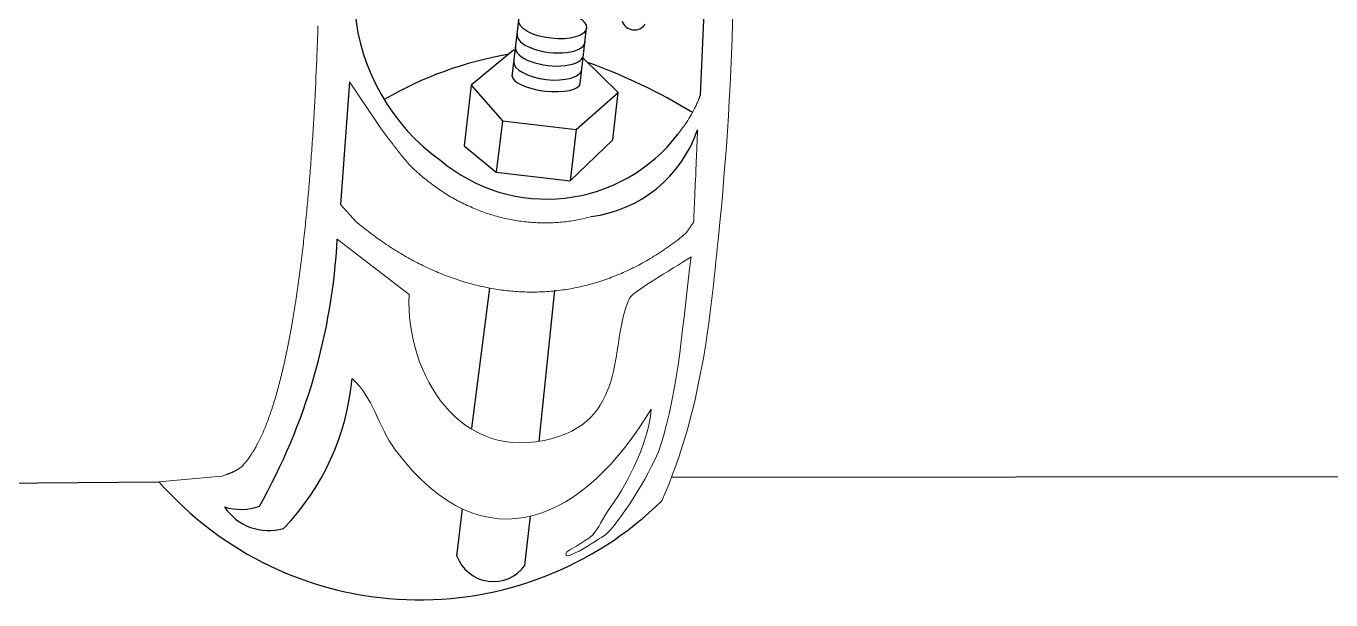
# Model space of a CAD drawing. Header units: millimetres. Extents: x 270980 to 377517, y 122245 to 152875.
# Drawn here: x 308825 to 312540, y 125953 to 127586 of the extents above; entities that cross this region are included whole.
import ezdxf

# ---------------------------------------------------------------- set-up
doc = ezdxf.new("R2010")
doc.units = ezdxf.units.MM
doc.layers.add('图层 1', color=7, linetype='Continuous', lineweight=0)

msp = doc.modelspace()

# ---------------------------------------------------------------- linework, layer by layer
for p, q in [((310757.7, 127685.6), (310744.6, 127389.7)), ((310208.9, 127442.4), (310227.4, 127603.1)), ((310402.8, 127422.8), (310420.9, 127580.1)), ((310213, 127517.4), (310092.2, 127417.9)), ((310217.5, 127516.9), (310213, 127517.4)), ((310510.7, 127396.9), (310411.1, 127494.7)), ((309745.7, 127427.5), (309720.3, 127077.7)), ((310092.2, 127417.9), (310072.3, 127244.7)), ((310092.2, 127417.9), (310181.5, 127316)), ((310391, 127291.9), (310510.7, 127396.9)), ((310495.2, 127261.8), (310510.7, 127396.9)), ((310181.5, 127316), (310163.1, 127170.2)), ((310181.5, 127316), (310391, 127291.9)), ((310391, 127291.9), (310374.2, 127145.9)), ((310374.2, 127145.9), (310495.2, 127261.8)), ((310072.3, 127244.7), (310163.1, 127170.2)), ((310163.1, 127170.2), (310374.2, 127145.9)), ((310093.6, 126441.8), (310145.5, 126840.1)), ((310285.6, 126403.9), (310330.4, 126834.7)), ((310662.7, 126301.8), (316255.7, 126306.7)), ((302664.1, 126229.6), (309203.1, 126288.6)), ((310051.6, 126077.3), (310067.1, 126211.8)), ((310245, 126050.6), (310261.1, 126190.9))]:
    msp.add_line(p, q)
for centre, radius, start, end in [((310348.4, 127684), 590.5, 185.2275, 234.4795), ((310556.9, 127611.5), 36.6, 198.2364, 327.4394), ((310385.7, 126437.9), 1084.2, 99.913, 119.9743), ((309863.3, 125921.3), 1658.7, 58.8092, 70.2667), ((310307.4, 127563.3), 469.8, 229.9932, 322.6262), ((310385.3, 127412.5), 372.1, 277.4892, 340.8857), ((307988.7, 127069.1), 1724.3, 330.4743, 357.0161), ((309047.8, 126647), 708.1, 316.0637, 354.7661), ((309944.7, 126939), 986.3, 221.2491, 314.4374), ((309436.1, 126367.7), 157.5, 252.784, 289.6725), ((309515.8, 126301.9), 152.1, 213.8154, 285.9928), ((310155.4, 126115.2), 110.5, 200.0452, 324.2165)]:
    msp.add_arc(centre, radius, start, end)
msp.add_ellipse((310324.1, 127591.2), major_axis=(96.8, -11.1), ratio=0.413366)
for centre, ratio, start_param in [((310319.5, 127551.2), 0.413366, 3.128772), ((310315.2, 127513.9), 0.413366, 3.128554), ((310310.6, 127473.9), 0.413366, 3.141593), ((310306, 127433.9), 0.337938, 3.146983)]:
    msp.add_ellipse(centre, major_axis=(96.8, -11.1), ratio=ratio, start_param=start_param, end_param=6.283185)
at = {"layer": '图层 1'}
for p, q in [((309830.5, 127302), (309745.7, 127427.5)), ((310735, 127365.4), (310736.3, 127368.1)), ((310736.3, 127368.1), (310737.5, 127370.8)), ((310737.5, 127370.8), (310738.6, 127373.6)), ((310738.6, 127373.6), (310739.7, 127376.3)), ((310739.7, 127376.3), (310740.8, 127379)), ((310740.8, 127379), (310741.8, 127381.7)), ((310741.8, 127381.7), (310742.7, 127384.3)), ((310742.7, 127384.3), (310743.7, 127387)), ((310743.7, 127387), (310744.6, 127389.7)), ((310715.7, 127329), (310719.1, 127334.6)), ((310719.1, 127334.6), (310722.3, 127340.3)), ((310722.3, 127340.3), (310725.4, 127345.9)), ((310725.4, 127345.9), (310728.3, 127351.5)), ((310728.3, 127351.5), (310729.7, 127354.3)), ((310729.7, 127354.3), (310731.1, 127357.1)), ((310731.1, 127357.1), (310732.5, 127359.8)), ((310732.5, 127359.8), (310733.8, 127362.6)), ((310733.8, 127362.6), (310735, 127365.4)), ((309836.1, 127294), (309830.5, 127302)), ((309841.8, 127286.1), (309836.1, 127294)), ((310689.2, 127289.3), (310693.3, 127295)), ((310693.3, 127295), (310697.3, 127300.6)), ((310697.3, 127300.6), (310701.2, 127306.3)), ((310701.2, 127306.3), (310705, 127312)), ((310705, 127312), (310708.7, 127317.6)), ((310708.7, 127317.6), (310712.3, 127323.3)), ((310712.3, 127323.3), (310715.7, 127329)), ((309847.4, 127278.3), (309841.8, 127286.1)), ((309850.2, 127274.5), (309847.4, 127278.3)), ((309853, 127270.7), (309850.2, 127274.5)), ((309855.8, 127266.9), (309853, 127270.7)), ((309858.6, 127263.2), (309855.8, 127266.9)), ((309861.4, 127259.5), (309858.6, 127263.2)), ((309864.1, 127255.9), (309861.4, 127259.5)), ((309866.8, 127252.3), (309864.1, 127255.9)), ((310676.4, 127272.6), (310680.8, 127278.1)), ((310680.8, 127278.1), (310685, 127283.7)), ((310685, 127283.7), (310689.2, 127289.3)), ((310735.2, 127253.5), (310735.4, 127256.6)), ((310735.4, 127256.6), (310735.5, 127259.6)), ((310735.5, 127259.6), (310735.6, 127262.4)), ((310735.6, 127262.4), (310735.7, 127265.2)), ((310735.7, 127265.2), (310735.8, 127267.8)), ((310735.8, 127267.8), (310735.9, 127270.3)), ((310735.9, 127270.3), (310736, 127272.7)), ((310736, 127272.7), (310736.1, 127275)), ((310736.1, 127275), (310736.2, 127277.1)), ((310736.2, 127277.1), (310736.3, 127279.1)), ((310736.3, 127279.1), (310736.4, 127280.9)), ((310736.4, 127281.8), (310736.5, 127282.6)), ((310736.4, 127280.9), (310736.4, 127281.8)), ((310736.5, 127284.2), (310736.6, 127284.9)), ((310736.5, 127283.4), (310736.5, 127284.2)), ((310736.5, 127282.6), (310736.5, 127283.4)), ((310736.6, 127286.2), (310736.7, 127286.8)), ((310736.6, 127285.6), (310736.6, 127286.2)), ((310736.6, 127284.9), (310736.6, 127285.6)), ((310736.7, 127288.8), (310736.8, 127289.2)), ((310736.7, 127288.3), (310736.7, 127288.8)), ((310736.7, 127287.9), (310736.7, 127288.3)), ((310736.7, 127287.4), (310736.7, 127287.9)), ((310736.7, 127286.8), (310736.7, 127287.4)), ((310736.8, 127290.6), (310736.8, 127290.7)), ((310736.8, 127290.7), (310736.8, 127290.7)), ((310736.8, 127290.4), (310736.8, 127290.6)), ((310736.8, 127290.6), (310736.8, 127290.6)), ((310736.8, 127290.3), (310736.8, 127290.4)), ((310736.8, 127290.1), (310736.8, 127290.3)), ((310736.8, 127289.8), (310736.8, 127290.1)), ((310736.8, 127289.5), (310736.8, 127289.8)), ((310736.8, 127289.2), (310736.8, 127289.5)), ((309869.5, 127248.8), (309866.8, 127252.3)), ((309872.2, 127245.3), (309869.5, 127248.8)), ((309874.8, 127241.9), (309872.2, 127245.3)), ((309877.4, 127238.5), (309874.8, 127241.9)), ((309880, 127235.3), (309877.4, 127238.5)), ((309882.5, 127232), (309880, 127235.3)), ((309885, 127228.9), (309882.5, 127232)), ((309887.4, 127225.8), (309885, 127228.9)), ((309889.8, 127222.9), (309887.4, 127225.8)), ((309892.1, 127219.9), (309889.8, 127222.9)), ((309894.4, 127217.1), (309892.1, 127219.9)), ((310733.5, 127214), (310733.7, 127217.9)), ((310733.7, 127217.9), (310733.9, 127221.8)), ((310733.9, 127221.8), (310734, 127225.6)), ((310734, 127225.6), (310734.2, 127229.4)), ((310734.2, 127229.4), (310734.3, 127233.1)), ((310734.3, 127233.1), (310734.5, 127236.7)), ((310734.5, 127236.7), (310734.7, 127240.2)), ((310734.7, 127240.2), (310734.8, 127243.7)), ((310734.8, 127243.7), (310734.9, 127247)), ((310734.9, 127247), (310735.1, 127250.3)), ((310735.1, 127250.3), (310735.2, 127253.5)), ((309896.7, 127214.4), (309894.4, 127217.1)), ((309898.8, 127211.7), (309896.7, 127214.4)), ((309901, 127209.2), (309898.8, 127211.7)), ((309903, 127206.7), (309901, 127209.2)), ((309905, 127204.4), (309903, 127206.7)), ((309906.9, 127202.1), (309905, 127204.4)), ((309908.8, 127199.9), (309906.9, 127202.1)), ((309910.5, 127197.9), (309908.8, 127199.9)), ((309912.2, 127196), (309910.5, 127197.9)), ((309913.9, 127194.1), (309912.2, 127196)), ((309915.4, 127192.4), (309913.9, 127194.1)), ((309916.1, 127191.6), (309915.4, 127192.4)), ((309916.9, 127190.8), (309916.1, 127191.6)), ((309917.5, 127190.1), (309916.9, 127190.8)), ((309918.2, 127189.4), (309917.5, 127190.1)), ((309918.9, 127188.7), (309918.2, 127189.4)), ((309919.5, 127188), (309918.9, 127188.7)), ((309920.1, 127187.4), (309919.5, 127188)), ((309920.7, 127186.8), (309920.1, 127187.4)), ((309921.2, 127186.2), (309920.7, 127186.8)), ((309921.8, 127185.7), (309921.2, 127186.2)), ((309922, 127185.5), (309921.8, 127185.7)), ((309922.1, 127185.3), (309922, 127185.5)), ((309922.2, 127185.3), (309922.1, 127185.3)), ((309922.3, 127185.2), (309922.2, 127185.3)), ((309922.2, 127185.3), (309922.2, 127185.3)), ((309922.4, 127185.1), (309922.3, 127185.2)), ((309922.7, 127184.8), (309922.4, 127185.1)), ((309926.8, 127180.9), (309922.7, 127184.8)), ((309931, 127176.9), (309926.8, 127180.9)), ((310731.7, 127172.2), (310732.1, 127180.7)), ((310732.1, 127180.7), (310732.5, 127189.3)), ((310732.5, 127189.3), (310732.8, 127197.6)), ((310732.8, 127197.6), (310733, 127201.8)), ((310733, 127201.8), (310733.2, 127205.9)), ((310733.2, 127205.9), (310733.4, 127209.9)), ((310733.4, 127209.9), (310733.5, 127214)), ((309935.3, 127173), (309931, 127176.9)), ((309939.5, 127169.2), (309935.3, 127173)), ((309943.8, 127165.4), (309939.5, 127169.2)), ((309948.1, 127161.7), (309943.8, 127165.4)), ((309952.4, 127158), (309948.1, 127161.7)), ((309956.7, 127154.4), (309952.4, 127158)), ((309961.1, 127150.8), (309956.7, 127154.4)), ((309965.5, 127147.3), (309961.1, 127150.8)), ((309969.9, 127143.8), (309965.5, 127147.3)), ((309974.3, 127140.4), (309969.9, 127143.8)), ((310730.3, 127137.6), (310730.6, 127146.2)), ((310730.6, 127146.2), (310731.4, 127163.5)), ((310731.4, 127163.5), (310731.7, 127172.2)), ((309978.7, 127137), (309974.3, 127140.4)), ((309983.2, 127133.7), (309978.7, 127137)), ((309987.7, 127130.4), (309983.2, 127133.7)), ((309992.2, 127127.2), (309987.7, 127130.4)), ((309996.7, 127124), (309992.2, 127127.2)), ((310001.3, 127120.9), (309996.7, 127124)), ((310005.8, 127117.8), (310001.3, 127120.9)), ((310010.4, 127114.8), (310005.8, 127117.8)), ((310015, 127111.8), (310010.4, 127114.8)), ((310019.6, 127108.9), (310015, 127111.8)), ((310024.2, 127106), (310019.6, 127108.9)), ((310728.8, 127104.4), (310729, 127108.4)), ((310729, 127108.4), (310729.2, 127112.5)), ((310729.2, 127112.5), (310729.4, 127116.6)), ((310729.4, 127116.6), (310729.5, 127120.7)), ((310729.5, 127120.7), (310729.9, 127129.1)), ((310729.9, 127129.1), (310730.3, 127137.6)), ((309720.3, 127077.7), (309764.9, 127028.8)), ((310028.9, 127103.2), (310024.2, 127106)), ((310033.6, 127100.4), (310028.9, 127103.2)), ((310038.2, 127097.7), (310033.6, 127100.4)), ((310042.9, 127095), (310038.2, 127097.7)), ((310047.7, 127092.4), (310042.9, 127095)), ((310052.4, 127089.9), (310047.7, 127092.4)), ((310057.1, 127087.3), (310052.4, 127089.9)), ((310061.9, 127084.9), (310057.1, 127087.3)), ((310066.7, 127082.5), (310061.9, 127084.9)), ((310071.5, 127080.1), (310066.7, 127082.5)), ((310076.3, 127077.8), (310071.5, 127080.1)), ((310081.1, 127075.5), (310076.3, 127077.8)), ((310085.9, 127073.3), (310081.1, 127075.5)), ((310090.7, 127071.1), (310085.9, 127073.3)), ((310095.6, 127069), (310090.7, 127071.1)), ((310727.3, 127068.1), (310727.4, 127071.4)), ((310727.4, 127071.4), (310727.6, 127074.7)), ((310727.6, 127074.7), (310727.7, 127078.2)), ((310727.7, 127078.2), (310727.9, 127081.7)), ((310727.9, 127081.7), (310728, 127085.3)), ((310728, 127085.3), (310728.2, 127089)), ((310728.2, 127089), (310728.3, 127092.8)), ((310728.3, 127092.8), (310728.5, 127096.6)), ((310728.5, 127096.6), (310728.7, 127100.5)), ((310728.7, 127100.5), (310728.8, 127104.4)), ((310100.4, 127066.9), (310095.6, 127069)), ((310105.3, 127064.9), (310100.4, 127066.9)), ((310110.2, 127063), (310105.3, 127064.9)), ((310115.1, 127061.1), (310110.2, 127063)), ((310120, 127059.2), (310115.1, 127061.1)), ((310124.9, 127057.4), (310120, 127059.2)), ((310129.8, 127055.6), (310124.9, 127057.4)), ((310134.8, 127053.9), (310129.8, 127055.6)), ((310139.7, 127052.3), (310134.8, 127053.9)), ((310144.6, 127050.6), (310139.7, 127052.3)), ((310149.6, 127049.1), (310144.6, 127050.6)), ((310154.6, 127047.6), (310149.6, 127049.1)), ((310159.5, 127046.1), (310154.6, 127047.6)), ((310164.5, 127044.7), (310159.5, 127046.1)), ((310169.5, 127043.4), (310164.5, 127044.7)), ((310174.5, 127042.1), (310169.5, 127043.4)), ((310179.5, 127040.8), (310174.5, 127042.1)), ((310184.5, 127039.6), (310179.5, 127040.8)), ((310189.5, 127038.4), (310184.5, 127039.6)), ((310194.5, 127037.3), (310189.5, 127038.4)), ((310199.5, 127036.3), (310194.5, 127037.3)), ((310204.6, 127035.3), (310199.5, 127036.3)), ((310209.6, 127034.3), (310204.6, 127035.3)), ((310214.6, 127033.4), (310209.6, 127034.3)), ((310219.6, 127032.6), (310214.6, 127033.4)), ((310224.7, 127031.8), (310219.6, 127032.6)), ((310385, 127032.7), (310380.1, 127031.9)), ((310389.9, 127033.6), (310385, 127032.7)), ((310394.8, 127034.5), (310389.9, 127033.6)), ((310399.8, 127035.5), (310394.8, 127034.5)), ((310404.6, 127036.5), (310399.8, 127035.5)), ((310409.5, 127037.5), (310404.6, 127036.5)), ((310414.4, 127038.6), (310409.5, 127037.5)), ((310419.3, 127039.8), (310414.4, 127038.6)), ((310424.1, 127041), (310419.3, 127039.8)), ((310428.9, 127042.3), (310424.1, 127041)), ((310433.8, 127043.6), (310428.9, 127042.3)), ((310725.7, 127032.3), (310725.8, 127032.9)), ((310725.7, 127031.7), (310725.7, 127032.3)), ((310725.8, 127034.3), (310725.9, 127035.1)), ((310725.8, 127033.6), (310725.8, 127034.3)), ((310725.8, 127032.9), (310725.8, 127033.6)), ((310725.9, 127036.7), (310726, 127037.6)), ((310725.9, 127035.9), (310725.9, 127036.7)), ((310725.9, 127035.1), (310725.9, 127035.9)), ((310726, 127037.6), (310726.1, 127039.4)), ((310726.1, 127041.4), (310726.2, 127043.5)), ((310726.1, 127039.4), (310726.1, 127041.4)), ((310726.2, 127043.5), (310726.3, 127045.7)), ((310726.3, 127045.7), (310726.4, 127048.1)), ((310726.4, 127048.1), (310726.5, 127050.6)), ((310726.5, 127050.6), (310726.6, 127053.3)), ((310726.6, 127053.3), (310726.8, 127056)), ((310726.8, 127056), (310726.9, 127058.9)), ((310726.9, 127058.9), (310727, 127061.8)), ((310727, 127061.8), (310727.1, 127064.9)), ((310727.1, 127064.9), (310727.3, 127068.1)), ((309764.9, 127028.8), (309769.8, 127024.7)), ((309769.8, 127024.7), (309774.8, 127020.7)), ((309774.8, 127020.7), (309779.7, 127016.7)), ((309779.7, 127016.7), (309784.6, 127012.7)), ((309784.6, 127012.7), (309789.6, 127008.8)), ((309789.6, 127008.8), (309794.6, 127004.9)), ((309794.6, 127004.9), (309799.6, 127001.1)), ((309799.6, 127001.1), (309804.6, 126997.3)), ((309804.6, 126997.3), (309809.6, 126993.5)), ((310229.7, 127031), (310224.7, 127031.8)), ((310234.7, 127030.3), (310229.7, 127031)), ((310239.8, 127029.7), (310234.7, 127030.3)), ((310244.8, 127029.1), (310239.8, 127029.7)), ((310249.9, 127028.5), (310244.8, 127029.1)), ((310254.9, 127028), (310249.9, 127028.5)), ((310260, 127027.6), (310254.9, 127028)), ((310265, 127027.2), (310260, 127027.6)), ((310270, 127026.8), (310265, 127027.2)), ((310275.1, 127026.5), (310270, 127026.8)), ((310280.1, 127026.3), (310275.1, 127026.5)), ((310285.2, 127026.1), (310280.1, 127026.3)), ((310290.2, 127025.9), (310285.2, 127026.1)), ((310295.2, 127025.8), (310290.2, 127025.9)), ((310300.3, 127025.8), (310295.2, 127025.8)), ((310305.3, 127025.8), (310300.3, 127025.8)), ((310310.3, 127025.8), (310305.3, 127025.8)), ((310315.3, 127025.9), (310310.3, 127025.8)), ((310320.3, 127026.1), (310315.3, 127025.9)), ((310325.4, 127026.3), (310320.3, 127026.1)), ((310330.4, 127026.6), (310325.4, 127026.3)), ((310335.4, 127026.9), (310330.4, 127026.6)), ((310340.4, 127027.2), (310335.4, 127026.9)), ((310345.4, 127027.6), (310340.4, 127027.2)), ((310350.3, 127028.1), (310345.4, 127027.6)), ((310355.3, 127028.6), (310350.3, 127028.1)), ((310360.3, 127029.2), (310355.3, 127028.6)), ((310365.2, 127029.8), (310360.3, 127029.2)), ((310370.2, 127030.4), (310365.2, 127029.8)), ((310375.1, 127031.1), (310370.2, 127030.4)), ((310380.1, 127031.9), (310375.1, 127031.1)), ((310702, 126994.7), (310702.6, 126995.2)), ((310702.6, 126995.2), (310703, 126995.5)), ((310703, 126995.5), (310703.1, 126995.6)), ((310703.1, 126995.6), (310703.2, 126995.7)), ((310703.2, 126995.7), (310703.3, 126995.8)), ((310703.2, 126995.7), (310703.2, 126995.7)), ((310703.2, 126995.7), (310703.2, 126995.7)), ((310703.2, 126995.7), (310703.2, 126995.7)), ((310703.2, 126995.7), (310703.2, 126995.7)), ((310703.3, 126995.8), (310703.4, 126996)), ((310703.4, 126996), (310703.6, 126996.3)), ((310703.6, 126996.3), (310703.9, 126996.7)), ((310703.9, 126996.7), (310704.2, 126997.1)), ((310704.2, 126997.1), (310704.5, 126997.6)), ((310704.5, 126997.6), (310704.9, 126998.2)), ((310704.9, 126998.2), (310705.3, 126998.8)), ((310705.3, 126998.8), (310705.8, 126999.5)), ((310705.8, 126999.5), (310706.3, 127000.2)), ((310706.3, 127000.2), (310706.9, 127001)), ((310706.9, 127001), (310707.5, 127001.8)), ((310707.5, 127001.8), (310708.1, 127002.7)), ((310708.1, 127002.7), (310708.7, 127003.6)), ((310708.7, 127003.6), (310710, 127005.6)), ((310710, 127005.6), (310711.4, 127007.6)), ((310711.4, 127007.6), (310712.9, 127009.7)), ((310712.9, 127009.7), (310714.4, 127011.8)), ((310714.4, 127011.8), (310715.8, 127013.9)), ((310715.8, 127013.9), (310717.3, 127016)), ((310717.3, 127016), (310718.7, 127018)), ((310718.7, 127018), (310720, 127019.9)), ((310720, 127019.9), (310720.7, 127020.8)), ((310720.7, 127020.8), (310721.3, 127021.7)), ((310721.3, 127021.7), (310721.9, 127022.6)), ((310721.9, 127022.6), (310722.4, 127023.3)), ((310722.4, 127023.3), (310722.9, 127024.1)), ((310722.9, 127024.1), (310723.4, 127024.8)), ((310723.4, 127024.8), (310723.8, 127025.4)), ((310723.8, 127025.4), (310724.2, 127026)), ((310724.2, 127026), (310724.6, 127026.5)), ((310724.6, 127026.5), (310724.9, 127026.9)), ((310724.9, 127026.9), (310725.1, 127027.3)), ((310725.1, 127027.3), (310725.3, 127027.5)), ((310725.3, 127027.5), (310725.5, 127027.7)), ((310725.5, 127027.7), (310725.5, 127027.9)), ((310725.5, 127027.9), (310725.6, 127027.9)), ((310725.6, 127029.7), (310725.7, 127030.2)), ((310725.6, 127029.4), (310725.6, 127029.7)), ((310725.6, 127029), (310725.6, 127029.4)), ((310725.6, 127028.7), (310725.6, 127029)), ((310725.6, 127028.5), (310725.6, 127028.7)), ((310725.6, 127028.3), (310725.6, 127028.5)), ((310725.6, 127028.1), (310725.6, 127028.3)), ((310725.6, 127028), (310725.6, 127028.1)), ((310725.6, 127027.9), (310725.6, 127028)), ((310725.7, 127031.2), (310725.7, 127031.7)), ((310725.7, 127030.6), (310725.7, 127031.2)), ((310725.7, 127030.2), (310725.7, 127030.6)), ((309809.6, 126993.5), (309814.6, 126989.8)), ((309814.6, 126989.8), (309819.7, 126986.1)), ((309819.7, 126986.1), (309824.7, 126982.4)), ((309824.7, 126982.4), (309829.8, 126978.8)), ((309829.8, 126978.8), (309834.9, 126975.2)), ((309834.9, 126975.2), (309839.9, 126971.7)), ((309839.9, 126971.7), (309845.1, 126968.2)), ((309845.1, 126968.2), (309850.2, 126964.7)), ((309850.2, 126964.7), (309855.3, 126961.3)), ((309855.3, 126961.3), (309860.4, 126958)), ((309860.4, 126958), (309865.6, 126954.6)), ((310650.2, 126955.4), (310655.6, 126959.2)), ((310655.6, 126959.2), (310660.9, 126963)), ((310660.9, 126963), (310666.2, 126966.9)), ((310666.2, 126966.9), (310671.6, 126970.9)), ((310671.6, 126970.9), (310676.9, 126974.9)), ((310676.9, 126974.9), (310682.2, 126978.9)), ((310682.2, 126978.9), (310687.5, 126983.1)), ((310687.5, 126983.1), (310692.8, 126987.2)), ((310692.8, 126987.2), (310698, 126991.5)), ((310698, 126991.5), (310700.7, 126993.6)), ((310700.7, 126993.6), (310702, 126994.7)), ((309865.6, 126954.6), (309870.7, 126951.3)), ((309870.7, 126951.3), (309875.9, 126948.1)), ((309875.9, 126948.1), (309881.1, 126944.9)), ((309881.1, 126944.9), (309886.3, 126941.7)), ((309886.3, 126941.7), (309891.5, 126938.6)), ((309891.5, 126938.6), (309896.7, 126935.5)), ((309896.7, 126935.5), (309901.9, 126932.4)), ((309901.9, 126932.4), (309907.2, 126929.4)), ((309907.2, 126929.4), (309912.4, 126926.5)), ((309912.4, 126926.5), (309917.7, 126923.5)), ((309917.7, 126923.5), (309922.9, 126920.7)), ((309922.9, 126920.7), (309928.2, 126917.8)), ((310590.9, 126917.8), (310596.3, 126920.9)), ((310596.3, 126920.9), (310601.7, 126924.1)), ((310601.7, 126924.1), (310607.2, 126927.4)), ((310607.2, 126927.4), (310612.6, 126930.7)), ((310612.6, 126930.7), (310618, 126934)), ((310618, 126934), (310623.4, 126937.5)), ((310623.4, 126937.5), (310628.8, 126940.9)), ((310628.8, 126940.9), (310634.1, 126944.5)), ((310634.1, 126944.5), (310639.5, 126948.1)), ((310639.5, 126948.1), (310644.9, 126951.7)), ((310644.9, 126951.7), (310650.2, 126955.4)), ((309928.2, 126917.8), (309933.5, 126915)), ((309933.5, 126915), (309938.8, 126912.3)), ((309938.8, 126912.3), (309944.1, 126909.6)), ((309944.1, 126909.6), (309949.4, 126906.9)), ((309949.4, 126906.9), (309954.7, 126904.3)), ((309954.7, 126904.3), (309960, 126901.7)), ((309960, 126901.7), (309965.4, 126899.1)), ((309965.4, 126899.1), (309970.7, 126896.7)), ((309970.7, 126896.7), (309976.1, 126894.2)), ((309976.1, 126894.2), (309981.4, 126891.8)), ((309981.4, 126891.8), (309986.8, 126889.4)), ((309986.8, 126889.4), (309992.2, 126887.1)), ((309992.2, 126887.1), (309997.6, 126884.8)), ((309997.6, 126884.8), (310003, 126882.6)), ((310519.7, 126882.1), (310525.2, 126884.5)), ((310525.2, 126884.5), (310530.7, 126887)), ((310530.7, 126887), (310536.2, 126889.5)), ((310536.2, 126889.5), (310541.7, 126892.1)), ((310541.7, 126892.1), (310547.2, 126894.7)), ((310547.2, 126894.7), (310552.7, 126897.4)), ((310552.7, 126897.4), (310558.1, 126900.1)), ((310558.1, 126900.1), (310563.6, 126902.9)), ((310563.6, 126902.9), (310569.1, 126905.8)), ((310569.1, 126905.8), (310574.5, 126908.7)), ((310574.5, 126908.7), (310580, 126911.7)), ((310580, 126911.7), (310585.4, 126914.7)), ((310585.4, 126914.7), (310590.9, 126917.8)), ((310003, 126882.6), (310008.4, 126880.4)), ((310008.4, 126880.4), (310013.8, 126878.2)), ((310013.8, 126878.2), (310019.2, 126876.1)), ((310019.2, 126876.1), (310024.6, 126874.1)), ((310024.6, 126874.1), (310030.1, 126872)), ((310030.1, 126872), (310035.5, 126870.1)), ((310035.5, 126870.1), (310040.9, 126868.1)), ((310040.9, 126868.1), (310046.4, 126866.3)), ((310046.4, 126866.3), (310051.9, 126864.4)), ((310051.9, 126864.4), (310057.3, 126862.6)), ((310057.3, 126862.6), (310062.8, 126860.9)), ((310062.8, 126860.9), (310068.3, 126859.2)), ((310068.3, 126859.2), (310073.7, 126857.5)), ((310073.7, 126857.5), (310079.2, 126855.9)), ((310079.2, 126855.9), (310084.7, 126854.3)), ((310084.7, 126854.3), (310090.2, 126852.8)), ((310090.2, 126852.8), (310095.7, 126851.3)), ((310095.7, 126851.3), (310101.3, 126849.9)), ((310101.3, 126849.9), (310106.8, 126848.5)), ((310106.8, 126848.5), (310112.3, 126847.2)), ((310112.3, 126847.2), (310117.8, 126845.9)), ((310408.5, 126845.3), (310414.1, 126846.7)), ((310414.1, 126846.7), (310419.7, 126848)), ((310419.7, 126848), (310425.3, 126849.5)), ((310425.3, 126849.5), (310430.9, 126851)), ((310430.9, 126851), (310436.4, 126852.5)), ((310436.4, 126852.5), (310442, 126854.1)), ((310442, 126854.1), (310447.6, 126855.8)), ((310447.6, 126855.8), (310453.2, 126857.5)), ((310453.2, 126857.5), (310458.7, 126859.2)), ((310458.7, 126859.2), (310464.3, 126861)), ((310464.3, 126861), (310469.8, 126862.9)), ((310469.8, 126862.9), (310475.4, 126864.8)), ((310475.4, 126864.8), (310480.9, 126866.8)), ((310480.9, 126866.8), (310486.5, 126868.8)), ((310486.5, 126868.8), (310492, 126870.9)), ((310492, 126870.9), (310497.6, 126873)), ((310497.6, 126873), (310503.1, 126875.2)), ((310503.1, 126875.2), (310508.6, 126877.5)), ((310508.6, 126877.5), (310514.2, 126879.8)), ((310514.2, 126879.8), (310519.7, 126882.1)), ((310117.8, 126845.9), (310123.4, 126844.6)), ((310123.4, 126844.6), (310128.9, 126843.4)), ((310128.9, 126843.4), (310134.4, 126842.3)), ((310134.4, 126842.3), (310140, 126841.2)), ((310140, 126841.2), (310145.5, 126840.1)), ((310145.5, 126840.1), (310151.1, 126839.1)), ((310151.1, 126839.1), (310156.6, 126838.1)), ((310156.6, 126838.1), (310162.2, 126837.2)), ((310162.2, 126837.2), (310167.8, 126836.3)), ((310167.8, 126836.3), (310173.3, 126835.5)), ((310173.3, 126835.5), (310178.9, 126834.7)), ((310178.9, 126834.7), (310184.5, 126834)), ((310184.5, 126834), (310190, 126833.3)), ((310190, 126833.3), (310195.6, 126832.7)), ((310195.6, 126832.7), (310201.2, 126832.1)), ((310201.2, 126832.1), (310206.8, 126831.6)), ((310206.8, 126831.6), (310212.4, 126831.1)), ((310212.4, 126831.1), (310218, 126830.6)), ((310218, 126830.6), (310223.6, 126830.2)), ((310223.6, 126830.2), (310229.2, 126829.9)), ((310229.2, 126829.9), (310234.8, 126829.6)), ((310234.8, 126829.6), (310240.4, 126829.4)), ((310240.4, 126829.4), (310246, 126829.2)), ((310246, 126829.2), (310251.6, 126829)), ((310251.6, 126829), (310257.2, 126828.9)), ((310257.2, 126828.9), (310262.8, 126828.9)), ((310262.8, 126828.9), (310268.4, 126828.9)), ((310268.4, 126828.9), (310274, 126828.9)), ((310274, 126828.9), (310279.6, 126829)), ((310279.6, 126829), (310285.2, 126829.2)), ((310285.2, 126829.2), (310290.8, 126829.4)), ((310290.8, 126829.4), (310296.4, 126829.6)), ((310296.4, 126829.6), (310302, 126829.9)), ((310302, 126829.9), (310307.7, 126830.3)), ((310307.7, 126830.3), (310313.3, 126830.7)), ((310313.3, 126830.7), (310318.9, 126831.1)), ((310318.9, 126831.1), (310324.5, 126831.6)), ((310324.5, 126831.6), (310330.1, 126832.2)), ((310330.1, 126832.2), (310335.7, 126832.8)), ((310335.7, 126832.8), (310341.3, 126833.4)), ((310341.3, 126833.4), (310346.9, 126834.1)), ((310346.9, 126834.1), (310352.5, 126834.9)), ((310352.5, 126834.9), (310358.1, 126835.7)), ((310358.1, 126835.7), (310363.7, 126836.6)), ((310363.7, 126836.6), (310369.3, 126837.5)), ((310369.3, 126837.5), (310375, 126838.4)), ((310375, 126838.4), (310380.6, 126839.5)), ((310380.6, 126839.5), (310386.2, 126840.5)), ((310386.2, 126840.5), (310391.7, 126841.7)), ((310391.7, 126841.7), (310397.3, 126842.8)), ((310397.3, 126842.8), (310402.9, 126844.1)), ((310402.9, 126844.1), (310408.5, 126845.3))]:
    msp.add_line(p, q, dxfattribs=at)
msp.add_lwpolyline([(309203.1, 126288.6), (309381.3, 126304.6), (309383.4, 126305.3), (309385.5, 126305.9), (309387.6, 126306.6), (309389.7, 126307.3), (309391.7, 126308.1), (309393.7, 126308.8), (309395.7, 126309.5), (309396.6, 126309.8), (309397.6, 126310.2), (309398.6, 126310.5), (309399.5, 126310.9), (309400.4, 126311.3), (309401.4, 126311.6), (309402.3, 126312), (309403.2, 126312.4), (309404.1, 126312.7), (309405, 126313.1), (309405.9, 126313.4), (309406.8, 126313.8), (309407.7, 126314.2), (309408.6, 126314.6), (309409.4, 126314.9), (309410.3, 126315.3), (309411.2, 126315.7), (309412, 126316), (309412.8, 126316.4), (309413.6, 126316.8), (309414.5, 126317.2), (309415.3, 126317.5), (309416.1, 126317.9), (309416.8, 126318.3), (309417.6, 126318.7), (309418.4, 126319.1), (309419.2, 126319.4), (309419.9, 126319.8), (309420.7, 126320.2), (309421.4, 126320.6), (309422.1, 126321), (309422.8, 126321.4), (309423.5, 126321.8), (309424.2, 126322.1), (309424.9, 126322.5), (309425.6, 126322.9), (309426.3, 126323.3), (309427, 126323.7), (309427.6, 126324.1), (309428.3, 126324.5), (309428.9, 126324.9), (309429.5, 126325.3), (309430.1, 126325.7), (309430.7, 126326.1), (309431.3, 126326.5), (309431.9, 126326.9), (309432.5, 126327.3), (309433.1, 126327.7), (309433.6, 126328.1), (309434.2, 126328.5), (309434.7, 126328.9), (309435.2, 126329.3), (309435.7, 126329.7), (309436.3, 126330.1), (309436.7, 126330.6), (309437.2, 126331), (309437.7, 126331.4), (309438.2, 126331.8), (309438.6, 126332.2), (309439.1, 126332.6), (309439.5, 126333), (309439.9, 126333.5), (309440.1, 126333.7), (309440.2, 126333.7), (309440.2, 126333.7), (309440.2, 126333.8), (309440.2, 126333.8), (309440.3, 126333.8), (309440.6, 126334.1), (309441.6, 126335.2), (309442.7, 126336.3), (309443.7, 126337.4), (309444.8, 126338.6), (309445.8, 126339.7), (309446.8, 126340.9), (309447.9, 126342.1), (309448.9, 126343.3), (309449.9, 126344.5), (309450.9, 126345.8), (309452, 126347), (309453, 126348.3), (309454, 126349.6), (309455, 126350.9), (309456, 126352.2), (309457, 126353.6), (309458, 126354.9), (309459, 126356.3), (309460, 126357.7), (309461, 126359.1), (309462, 126360.5), (309463, 126361.9), (309464, 126363.3), (309465, 126364.8), (309466, 126366.3), (309466.9, 126367.8), (309467.9, 126369.3), (309468.9, 126370.8), (309469.8, 126372.3), (309470.8, 126373.9), (309471.8, 126375.5), (309472.7, 126377), (309473.7, 126378.6), (309474.6, 126380.3), (309475.6, 126381.9), (309476.5, 126383.5), (309477.5, 126385.2), (309478.4, 126386.8), (309479.4, 126388.5), (309480.3, 126390.2), (309481.2, 126392), (309482.2, 126393.7), (309483.1, 126395.4), (309484, 126397.2), (309484.9, 126399), (309485.9, 126400.7), (309486.8, 126402.6), (309487.7, 126404.4), (309488.6, 126406.2), (309489.5, 126408), (309490.4, 126409.9), (309491.3, 126411.8), (309492.2, 126413.7), (309493.1, 126415.6), (309494, 126417.5), (309494.9, 126419.4), (309495.8, 126421.4), (309496.6, 126423.3), (309497.5, 126425.3), (309498.4, 126427.3), (309499.3, 126429.3), (309500.2, 126431.3), (309501, 126433.3), (309501.9, 126435.4), (309502.8, 126437.4), (309503.6, 126439.5), (309504.5, 126441.6), (309505.3, 126443.6), (309506.2, 126445.8), (309507, 126447.9), (309507.9, 126450), (309508.7, 126452.2), (309509.6, 126454.3), (309510.4, 126456.5), (309511.2, 126458.7), (309512.1, 126460.9), (309512.9, 126463.1), (309513.7, 126465.3), (309514.6, 126467.6), (309515.4, 126469.8), (309516.2, 126472.1), (309517, 126474.3), (309517.8, 126476.6), (309518.6, 126478.9), (309519.4, 126481.3), (309520.3, 126483.6), (309521.1, 126485.9), (309521.9, 126488.3), (309522.7, 126490.6), (309523.4, 126493), (309524.2, 126495.4), (309525, 126497.8), (309525.8, 126500.2), (309526.6, 126502.6), (309527.4, 126505.1), (309528.2, 126507.5), (309528.9, 126510), (309529.7, 126512.5), (309530.5, 126515), (309531.2, 126517.5), (309532, 126520), (309532.8, 126522.5), (309533.5, 126525), (309534.3, 126527.6), (309535, 126530.1), (309535.8, 126532.7), (309536.5, 126535.3), (309537.3, 126537.9), (309538, 126540.5), (309538.8, 126543.1), (309539.5, 126545.7), (309540.2, 126548.4), (309541, 126551), (309541.7, 126553.7), (309542.4, 126556.3), (309543.2, 126559), (309543.9, 126561.7), (309544.6, 126564.4), (309545.3, 126567.1), (309546, 126569.9), (309546.7, 126572.6), (309547.4, 126575.4), (309548.2, 126578.1), (309548.9, 126580.9), (309549.6, 126583.7), (309550.3, 126586.5), (309551, 126589.3), (309551.6, 126592.1), (309552.3, 126594.9), (309553, 126597.8), (309553.7, 126600.6), (309554.4, 126603.5), (309555.1, 126606.3), (309555.8, 126609.2), (309556.4, 126612.1), (309557.1, 126615), (309557.8, 126617.9), (309558.4, 126620.8), (309559.1, 126623.8), (309559.8, 126626.7), (309560.4, 126629.6), (309561.1, 126632.6), (309561.7, 126635.6), (309562.4, 126638.5), (309563, 126641.5), (309563.7, 126644.5), (309564.3, 126647.5), (309565, 126650.6), (309565.6, 126653.6), (309566.3, 126656.6), (309566.9, 126659.7), (309567.5, 126662.7), (309568.2, 126665.8), (309568.8, 126668.9), (309569.4, 126672), (309570, 126675.1), (309570.6, 126678.2), (309571.3, 126681.3), (309571.9, 126684.4), (309572.5, 126687.5), (309573.1, 126690.7), (309573.7, 126693.8), (309574.3, 126697), (309574.9, 126700.1), (309575.5, 126703.3), (309576.1, 126706.5), (309576.7, 126709.7), (309577.3, 126712.9), (309577.9, 126716.1), (309578.5, 126719.3), (309579.1, 126722.6), (309579.6, 126725.8), (309580.2, 126729.1), (309580.8, 126732.3), (309581.4, 126735.6), (309581.9, 126738.9), (309582.5, 126742.1), (309583.1, 126745.4), (309583.7, 126748.7), (309584.2, 126752), (309584.8, 126755.3), (309585.3, 126758.7), (309585.9, 126762), (309586.4, 126765.3), (309587, 126768.7), (309587.5, 126772), (309588.1, 126775.4), (309588.6, 126778.8), (309589.2, 126782.2), (309589.7, 126785.5), (309590.3, 126788.9), (309590.8, 126792.3), (309591.3, 126795.7), (309591.9, 126799.2), (309592.4, 126802.6), (309592.9, 126806), (309593.4, 126809.5), (309594, 126812.9), (309594.5, 126816.4), (309595, 126819.8), (309595.5, 126823.3), (309596, 126826.8), (309596.5, 126830.3), (309597, 126833.8), (309597.5, 126837.3), (309598.5, 126844.3), (309599.5, 126851.3), (309600.5, 126858.4), (309601.5, 126865.5), (309602.5, 126872.6), (309603.4, 126879.8), (309604.4, 126887), (309605.3, 126894.2), (309606.2, 126901.4), (309607.1, 126908.7), (309608.1, 126915.9), (309609, 126923.2), (309609.8, 126930.6), (309610.7, 126937.9), (309611.6, 126945.3), (309612.5, 126952.7), (309613.3, 126960.1), (309614.2, 126967.6), (309615, 126975), (309615.9, 126982.5), (309616.7, 126990), (309617.5, 126997.6), (309618.3, 127005.1), (309619.1, 127012.7), (309619.9, 127020.3), (309620.7, 127027.9), (309621.4, 127035.5), (309622.2, 127043.2), (309623, 127050.8), (309623.7, 127058.5), (309624.4, 127066.2), (309625.2, 127073.9), (309625.9, 127081.7), (309626.6, 127089.4), (309627.3, 127097.2), (309628, 127105), (309628.7, 127112.8), (309629.4, 127120.6), (309630, 127128.4), (309630.7, 127136.2), (309631.4, 127144.1), (309632, 127151.9), (309632.7, 127159.8), (309633.3, 127167.7), (309633.9, 127175.6), (309634.5, 127183.5), (309635.1, 127191.5), (309635.7, 127199.4), (309636.3, 127207.4), (309636.9, 127215.3), (309637.5, 127223.3), (309638.1, 127231.3), (309638.6, 127239.3), (309639.2, 127247.3), (309639.7, 127255.3), (309640.3, 127263.3), (309640.8, 127271.3), (309641.3, 127279.3), (309641.8, 127287.4), (309642.3, 127295.4), (309642.8, 127303.5), (309643.3, 127311.5), (309643.8, 127319.6), (309644.3, 127327.7), (309644.8, 127335.7), (309645.2, 127343.8), (309645.7, 127351.9), (309646.1, 127360), (309646.6, 127368.1), (309647, 127376.2), (309647.4, 127384.2), (309647.9, 127392.3), (309648.7, 127408.5), (309649.5, 127424.7), (309650.2, 127441), (309651, 127457.2), (309651.7, 127473.4), (309652.3, 127489.6), (309653, 127505.7), (309653.3, 127513.8), (309653.6, 127521.9), (309653.9, 127530), (309654.2, 127538.1), (309654.5, 127546.2), (309654.8, 127554.2), (309655.1, 127562.3), (309655.3, 127570.3), (309655.6, 127578.4), (309655.9, 127586.4)], dxfattribs=at)
for points, knots in [([(310457.7, 129710.7), (310857.5, 128901.6), (310888.7, 127896.6), (310796.1, 126985.1), (310771.5, 126743.9), (310748.7, 126495.4), (310635.3, 126234.7)], [7, 7, 7, 7, 8, 8, 8, 9, 9, 9, 9]), ([(310475.8, 126138.9), (310525.4, 126185.5), (310612.2, 126332.5), (310629.3, 126385.5), (310686.4, 126562.4), (310693.1, 126746.5), (310718.7, 126929.1)], [0, 0, 0, 0, 1, 1, 1, 2, 2, 2, 2]), ([(310543.4, 126812.2), (310484.1, 126689.2), (310542.4, 126473.1), (310324.1, 126412.4), (310062.1, 126339.6), (309906, 126592.3), (309915.1, 126821.9)], [3, 3, 3, 3, 4, 4, 4, 5, 5, 5, 5]), ([(309753, 126582.4), (309813.3, 126531.5), (309826.1, 126446.5), (309875.8, 126380.2), (310133.4, 126036.2), (310419.5, 126185), (310604.6, 126496)], [11, 11, 11, 11, 12, 12, 12, 13, 13, 13, 13])]:
    msp.add_open_spline(points, degree=3, knots=knots, dxfattribs=at)
for points in [[(309915.1, 126821.9), (309915.1, 126821.9), (309710.7, 126979.4), (309710.7, 126979.4)], [(310718.7, 126929.1), (310691.5, 126911), (310551.9, 126829.9), (310543.4, 126812.2)], [(310604.6, 126496), (310597.2, 126387.6), (310521.1, 126260.1), (310489.7, 126218.1)], [(310489.7, 126218.1), (310461.8, 126177.7), (310457.1, 126159.6), (310437.3, 126136.7)], [(310364.7, 126089.4), (310339.2, 126046.3), (310475.8, 126138.9), (310475.8, 126138.9)], [(310437.3, 126136.7), (310411.1, 126114.5), (310366.5, 126092.5), (310364.7, 126089.4)]]:
    msp.add_open_spline(points, degree=3, dxfattribs=at)

doc.saveas('drawing.dxf')
